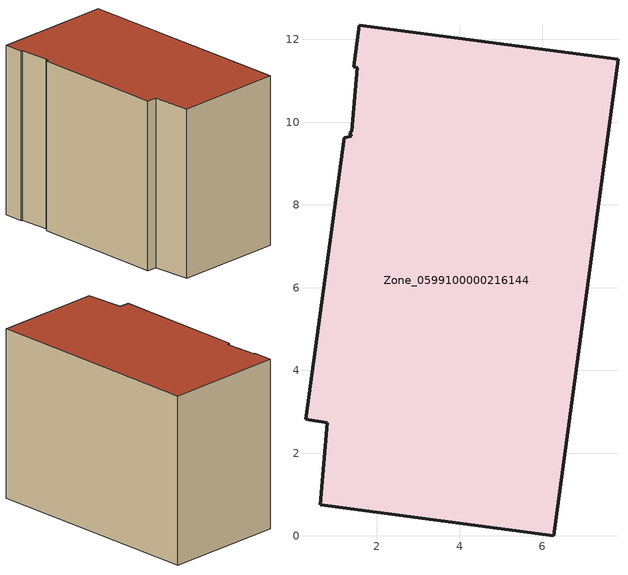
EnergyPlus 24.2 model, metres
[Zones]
Zone_0599100000216144
 floor ground (C_G): 1.52,11.32 1.44,11.34 1.58,12.35 7.83,11.53 6.27,0 0.63,0.75 0.8,2.73 0.27,2.82 1.2,9.62 1.38,9.65 1.34,9.75 1.39,9.78 z0
 wall outside (C_F): 1.34,9.75 1.38,9.65 1.2,9.62 0.27,2.82 0.8,2.73 0.63,0.75 6.27,0 7.83,11.53 1.58,12.35 1.44,11.34 1.52,11.32 1.39,9.78 1.34,9.75 z0:8.85
 roof outside (C_R): 7.83,11.53 1.58,12.35 1.44,11.34 1.52,11.32 1.39,9.78 1.34,9.75 1.38,9.65 1.2,9.62 0.27,2.82 0.8,2.73 0.63,0.75 6.27,0 z8.85
[BUILDING]
Pand.0599100000216144: North Axis=0; Terrain=City; Loads Convergence Tolerance Value=0.04; Temperature Convergence Tolerance Value=0.4; Solar Distribution=FullExterior; Maximum Number of Warmup Days=25; Minimum Number of Warmup Days=1
[Site:Location]
Rotterdam.The.Hague.AP_ZH_NLD Design_Conditions: Latitude=51.96; Longitude=4.45; Time Zone=1; Elevation=-4.5
[SITE:GROUNDTEMPERATURE:BUILDINGSURFACE]
18, 18, 18, 18, 18, 18, 18, 18, 18, 18, 18, 18
[MATERIAL] Thermal Absorptance=0.9; Solar Absorptance=0.7; Visible Absorptance=0.7
Name | Roughness | Thickness | Conductivity | Density | Specific Heat
G.TC.1946-1964 | MediumSmooth | 0.15 | 1 | 540 | 1210
F.TC.1946-1964 | Rough | 0.3 | 0.857143 | 1920 | 840
R.TC.1946-1964 | MediumRough | 0.2 | 0.235294 | 1500 | 1000
[CONSTRUCTION]
C_G: G.TC.1946-1964
C_F: F.TC.1946-1964
C_R: R.TC.1946-1964
[ZONE]
Zone_0599100000216144: Type=1; Multiplier=1; Ceiling Height=Autocalculate; Volume=Autocalculate; Floor Area=autocalculate; Part of Total Floor Area=Yes
[ZONEINFILTRATION:DESIGNFLOWRATE]
Infil_Zone_0599100000216144: Zone or ZoneList or Space or SpaceList=Zone_0599100000216144; Schedule=AlwaysOn; Design Flow Rate Calculation Method=Flow/Area; Flow Rate per Floor Area=0.003; Constant Term Coefficient=1; Temperature Term Coefficient=0; Velocity Term Coefficient=0; Velocity Squared Term Coefficient=0
[HVACTEMPLATE:ZONE:IDEALLOADSAIRSYSTEM]
Zone_0599100000216144: Maximum Heating Supply Air Temperature=50; Minimum Cooling Supply Air Temperature=13; Maximum Heating Supply Air Humidity Ratio=0.0156; Minimum Cooling Supply Air Humidity Ratio=0.0077; Heating Limit=NoLimit; Cooling Limit=NoLimit; Dehumidification Control Type=ConstantSensibleHeatRatio; Cooling Sensible Heat Ratio=0.7; Dehumidification Setpoint=60; Humidification Control Type=None; Humidification Setpoint=30; Outdoor Air Method=None; Outdoor Air Flow Rate per Person=0.00944; Outdoor Air Flow Rate per Zone Floor Area=0; Outdoor Air Flow Rate per Zone=0; Demand Controlled Ventilation Type=None; Outdoor Air Economizer Type=NoEconomizer; Heat Recovery Type=None; Sensible Heat Recovery Effectiveness=0.7; Latent Heat Recovery Effectiveness=0.65
[ZONECONTROL:THERMOSTAT]
ThermostatControl_Zone_0599100000216144: Zone or ZoneList=Zone_0599100000216144; Control Type Schedule=DualSetpointControlType; Control 1=Thermostat_Zone_0599100000216144; Temperature Difference Between Cutout And Setpoint=0
[THERMOSTATSETPOINT:DUALSETPOINT]
Thermostat_Zone_0599100000216144: Heating Setpoint Temperature Schedule=HeatingSetpoint_Zone_0599100000216144; Cooling Setpoint Temperature Schedule=CoolingSetpoint_Zone_0599100000216144
[SCHEDULE:COMPACT]
HeatingSetpoint_Zone_0599100000216144: Through: 12/31, For: AllDays, Until: 24:00, 21
CoolingSetpoint_Zone_0599100000216144: Through: 12/31, For: AllDays, Until: 24:00, 24
DualSetpointControlType: Through: 12/31, For: AllDays, Until: 24:00, 4
AlwaysOn: Through: 12/31, For: AllDays, Until: 24:00, 1
